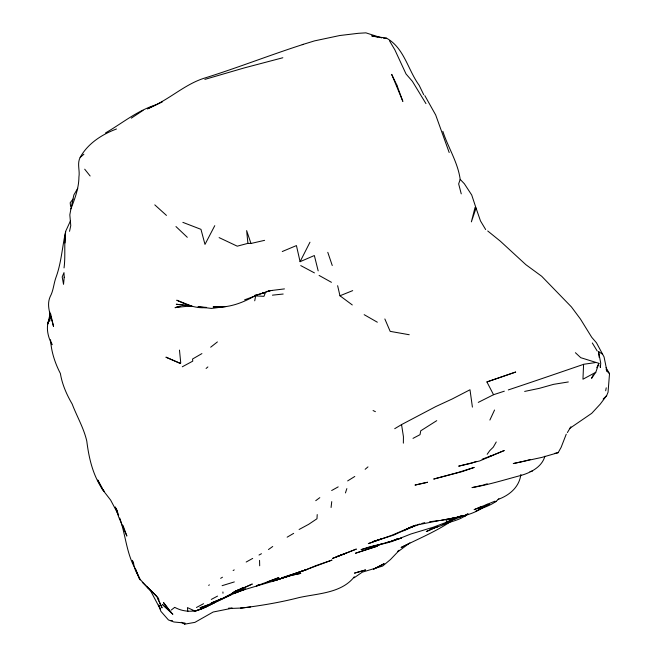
<?xml version="1.0" encoding="UTF-8"?>
<svg xmlns="http://www.w3.org/2000/svg" width="657" height="657" viewBox="0 0 657 657"><rect width="100%" height="100%" fill="white"/><g stroke="black" fill="none" stroke-linecap="round" stroke-linejoin="round"><path stroke-width="0.99" d="M403.357 443.147L403.439 436.724L401.55 424.594L435.772 406.576L452.221 398.971L469.993 389.765L472.408 407.11M64.033 267.916C65.667 255.836 63.893 243.755 65.643 231.56C62.243 246.868 61.347 262.931 55.935 277.533C53.677 283.808 53.439 290.698 50.187 296.603C45.818 306.458 51.476 316.863 53.504 326.488L50.671 313.915M49.817 312.042L49.612 321.183L50.285 315.467M595.234 362.623L583.588 364.282L582.956 379.22L595.784 372.289L598.929 363.337L580.755 357.695L575.409 352.71M317.216 514.571L316.978 518.751L308.659 524.327L299.091 529.493M64.944 242.967L65.634 231.379L70.455 220.9M606.009 367.731L609.524 373.677L608.053 392.221L606.657 395.604L600.219 404.145L591.727 413.319L569.397 428.61M331.079 507.491L331.744 501.628M77.764 188.28L73.871 194.924L70.907 208.901L69.831 214.839L70.767 225.63L69.535 231.321M254.719 300.807L255.655 295.913L263.999 296.34L265.444 292.464L266.939 291.306M605.672 390.743L606.239 387.811M50.178 313.537L47.739 323.934L49.735 318.317C45.292 326.71 47.862 336.803 52.026 344.744L51.345 342.166M475.044 207.448L471.373 221.869L476.046 208.088L471.718 195.006L464.335 183.722L460.187 179.394C457.863 162.312 448.099 147.587 442.843 131.326M116.478 128.994C101.934 134.414 87.767 143.546 80.154 157.425C76.885 163.774 80.031 170.368 78.922 177.02C78.848 188.247 74.857 198.619 70.907 208.901M181.332 622.319L184.707 624.15L185.036 623.066L173.883 621.982L168.414 619.921L160.883 611.33L158.748 605.048M520.861 474.485C519.326 487.026 509.512 495.312 498.105 499.402M345.451 492.931L346.863 488.603M460.187 179.394L458.66 183.903L461.247 193.856M566.26 434.146L561.119 447.368L558.154 452.665L541.861 457.403L513.257 463.571L525.362 460.918M544.908 456.221C542.009 466.766 531.25 472.408 521.527 475.274C505.069 479.618 488.816 484.767 471.981 487.617L482.567 485.211M494.549 410.009L489.884 420.045M593.304 374.802L591.579 378.325L595.784 372.289M596.761 367.748L598.929 363.337M318.177 270.865L314.35 255.532L300.085 261.691L309.964 242.219M214.773 225.663L204.984 244.412L200.968 229.342L182.86 222.362M496.249 441.98L493.276 447.179L489.736 450.653L487.174 454.299M570.884 426.779L567.385 432.552M354.312 576.789C341.525 593.205 318.021 593.419 299.28 597.533C280.022 602.477 260.394 605.779 240.626 608.136L250.645 606.969M73.001 199.096L70.184 202.775L70.595 206.438M284.448 288.899L268.122 290.911L270.536 290.575L254.727 295.642L255.277 295.018M478.345 509.758C485.449 506.851 493.555 504.469 498.885 498.77M603.159 399.078L606.657 395.604M467.217 514.053C460.631 520.287 450.842 521.231 442.777 524.787L449.511 522.011L440.33 525.937L430.803 528.967L437.759 526.627L426.286 531.57L436.445 526.783M206.101 368.462L207.883 366.926M80.154 157.425L83.874 154.247M365.152 469.295L367.986 466.881M210.675 347.208L217.393 341.927M171.296 610.008L174.401 607.585M397.485 551.478L399.062 550.254M451.252 521.198C435.632 531.743 417.909 539.019 401.09 547.486L407.726 544.218M487.256 504.182C475.865 514.39 460.352 516.772 445.939 519.901L458.397 516.854M466.651 514.817L464.22 516.665L468.039 513.831M315.746 500.675L319.811 497.645M409.878 542.871L397.896 551.781L390.48 559.526L382.604 566.071L362.294 572.157L354.074 577.832M268.45 549.548L272.729 546.493M208.663 585.371L209.394 584.861M131.301 118.153L143.103 110.351M480.694 506.793L478.37 508.272L481.384 506.728L474.099 509.66L494.951 501.168M436.749 420.652L420.718 430.828L420.037 434.663L412.998 438.375M347.643 480.916L354.796 476.465M220.645 578.324L222.452 577.224M394.717 428.692L401.55 424.594M233.128 570.531L234.212 569.89M287.142 537.18L293.663 533.361M105.539 132.919C122.145 123.352 137.026 110.754 155.619 104.972C171.994 96.907 185.8 84.359 203.309 78.487C237.013 68.057 269.789 55.089 303.37 44.348M201.913 353.597L192.542 359.018L192.772 361.136L182.285 366.795M196.427 607.503L203.571 603.693M331.662 490.524L338.207 486.87M246.186 562.031L252.69 558.409M475.791 511.228L477.853 510.087M259.006 555.042L261.47 553.72M211.275 599.43L217.557 596.096M230.41 594.831L204.376 607.405L195.269 611.166L205.986 607.043L215.619 602.058L205.148 607.142L233.72 593.682L244.913 589.124L235.231 592.951L245.636 589.058L235.937 592.171L275.488 580.459L306.285 569.685L294.393 573.717M255.039 295.781C242.343 303.074 228.012 308.363 213.164 306.893L224.3 306.482M478.263 402.396L493.538 394.709L504.33 391.178M232.553 592.704L252.304 584.024L231.839 593.493L243.024 587.678L221.738 598.839L211.226 603.003L221.286 598.847L210.585 604.095L199.999 607.832L210.084 604.062C199.95 612.102 186.243 613.63 174.737 607.355M390.102 535.907L368.322 543.635L380.756 539.11L372.568 541.729L393.576 535.143L413.54 526.035L391.071 535.595M147.554 108.832L162.386 101.876M403.653 530.807L413.54 526.035M147.653 108.799L155.619 104.972M481.425 507.869L489.465 504.198L481.244 507.918M406.051 529.673L416.103 525.107L408.399 528.269L418.87 524.623L439.632 520.475L429.588 521.765M234.171 591.973L241.998 588.458M488.8 456.755L504.264 450.53L479.643 460.951L458.652 466.158L471.619 463.177L476.399 461.395M478.575 509.766L480.743 508.805L478.945 509.462M282.255 251.532L296.43 245.578L300.085 261.691M397.165 538.929L394.479 540.054L397.296 538.88M233.876 593.131L241.012 590.175M491.888 455.49L482.148 459.251M337.632 285.696L339.965 295.773L352.694 290.624M238.064 590.093L240.897 588.951M467.998 514.152L433.456 527.152L411.003 533.96L391.597 541.614L361.038 549.646L371.049 546.369M346.305 553.079L356.381 549.071L332.508 558.442L346.305 553.079L336.129 556.906L344.367 553.794M235.157 591.325L239.838 589.493L235.107 591.243M452.829 519.679L445.807 522.422L455.547 518.652M267.514 581.872L278.855 577.61L256.296 585.995L257.487 585.551M244.585 299.838L257.544 295.075M460.812 516L450.932 519.564L463.111 515.548M276.605 580.032L306.359 569.635L285.795 576.764M389.806 541.697L387.006 542.682L389.658 541.762M486.919 381.947L515.638 372.059L486.919 381.947L493.538 394.709M508.304 389.921C533.443 381.577 558.507 372.93 583.515 364.38M392.147 540.851L395.801 539.611M234.138 591.801L238.852 590.224L235.994 591.144M483.536 484.989L487.248 483.79M284.522 576.83L293.49 573.98M281.828 577.684L283.627 577.117M204.861 79.39L244.043 67.975L282.83 57.75M458.372 472.383L474.223 467.423L462.142 471.619L433.686 479.06L457.436 472.654M302.253 44.651L314.539 40.874L339.792 35.519L358.311 33.31L365.916 32.85L381.692 37.909M222.107 585.683L234.327 581.921M391.416 541.22L401.411 538.058L391.038 541.204M178.885 306.54L175.025 307.706L180.741 306.425M254.727 295.642L265.444 292.464L262.554 292.923M526.347 460.631L530.265 459.498M460.286 516.303L463.111 515.49M417.064 524.836L419.938 524.007M421.86 523.457L424.742 522.635M389.149 541.77L369.152 547.642L381.389 544.144L371.985 546.172M257.437 585.239L260.18 584.467M264.607 240.339L250.974 243.468L247.911 243.361L237.243 246.178L219.118 237.612M445.939 519.901L460.746 516.665M554.483 453.453L558.154 452.665M524.656 391.416L539.307 388.353L553.531 384.353L568.338 381.955M529.994 471.57L532.425 471.069M494.631 501.825L496.298 501.529M184.707 624.15L194.907 622.368L213.164 612.02L232.258 608.177L228.587 608.152M226.345 306.507L211.48 308.429L198.012 306.778L206.594 307.419M272.441 295.157L283.175 294.032M175.583 307.435L190.645 305.99L176.29 304.248L192.041 306.219L176.749 300.208C186.153 304.626 195.893 308.749 206.536 307.533M241.669 608.029L228.644 608.53M269.386 290.632L271.941 290.501M170.763 620.61L172.38 620.528M383.622 38.213L386.628 38.229C404.203 47.936 407.956 69.987 419.166 85.303L423.716 94.707M386.628 38.229L371.681 35.856L377.644 37.137M409.229 334.733L390.168 331.358L384.854 318.965M192.287 610.361L194.948 611.067L187.426 607.61L187.828 611.462M180.675 363.567L165.917 357.17L180.429 363.461M373.069 410.535L375.402 411.668M300.742 265.592L314.432 272.885M319.088 275.431L331.448 282.313M364.167 314.67L377.332 322.209M599.225 357.498L598.535 351.495L602.182 353.992M339.965 295.773L352.283 304.947M166.459 215.406L154.789 204.869M487.716 230.968L500.289 241.144L525.855 264.664L541.688 276.269L571.45 306.95L580.468 319.072L591.752 337.337L596.474 342.806L604.062 356.923L606.961 371.18L609.524 373.677M187.294 237.3L175.961 226.558M133.856 564.182L132.361 560.372L135.441 570.35L140.171 579.868L135.252 568.494L139.194 578.341L150.732 591.078L160.251 609.08L158.887 605.269M142.314 582.34L148.49 588.335M84.696 169.186L90.124 175.986M158.953 599.439L155.873 595.447L147.234 586.972L157.918 597.689M592.302 342.97L597.229 351.052M425.958 103.617L412.399 81.337L406.026 73.962L394.832 49.792L389.568 40.939M485.671 229.564L480.497 220.957L476.046 208.088M102.131 487.896L97.745 480.053L102.336 489.35L110.622 500.084L118.679 515.195M103.108 489.637L104.085 491.387C93.195 476.842 88.999 458.857 86.798 441.159C83.817 428.077 76.902 416.497 72.188 404.055C66.661 394.578 62.152 384.402 60.395 373.513C54.942 362.993 51.238 351.594 50.548 339.702M424.808 95.577L435.698 115L449.191 152.539M135.531 569.249C126.431 553.539 125.692 534.897 119.738 518.028M606.132 369.48L606.961 371.18M117.956 513.248L115.287 506.982L118.597 516.796L126.867 536.071L122.99 525.395M116.223 508.518L117.389 511.335M327.786 252.329L332.253 265.518M250.974 243.468L246.638 230.599L247.911 243.361M598.535 351.495L600.728 363.14L600.367 367.509L600.137 365.506M179.476 350.082L180.724 362.754M222.912 591.949L222.978 593.23M259.548 560.355L259.687 565.784M64.205 277.205L63.532 284.35L62.185 276.95L63.984 272.63L64.205 277.205M384 563.747L373.505 569.208L384 563.747M316.025 565.587L306.819 569.438L332.031 560.076L316.025 565.587M377.299 546.172L355.618 553.178L377.299 546.172M290.788 575.425L272.581 581.141L292.283 575.179L300.816 573.356L290.788 575.425M363.74 570.473L354.435 573.134L365.612 569.939L363.74 570.473M427.502 482.271L415.134 485.047L427.502 482.271M454.849 517.79L440.814 520.393L454.849 517.79M172.783 614.155L162.55 604.58L172.783 614.155M171.518 613.038L163.577 602.641L171.518 613.038M157.721 598.207L157.442 597.813L162.082 607.889L157.721 598.207M396.885 85.172L391.687 74.381L402.864 101.392L396.885 85.172"/></g></svg>
